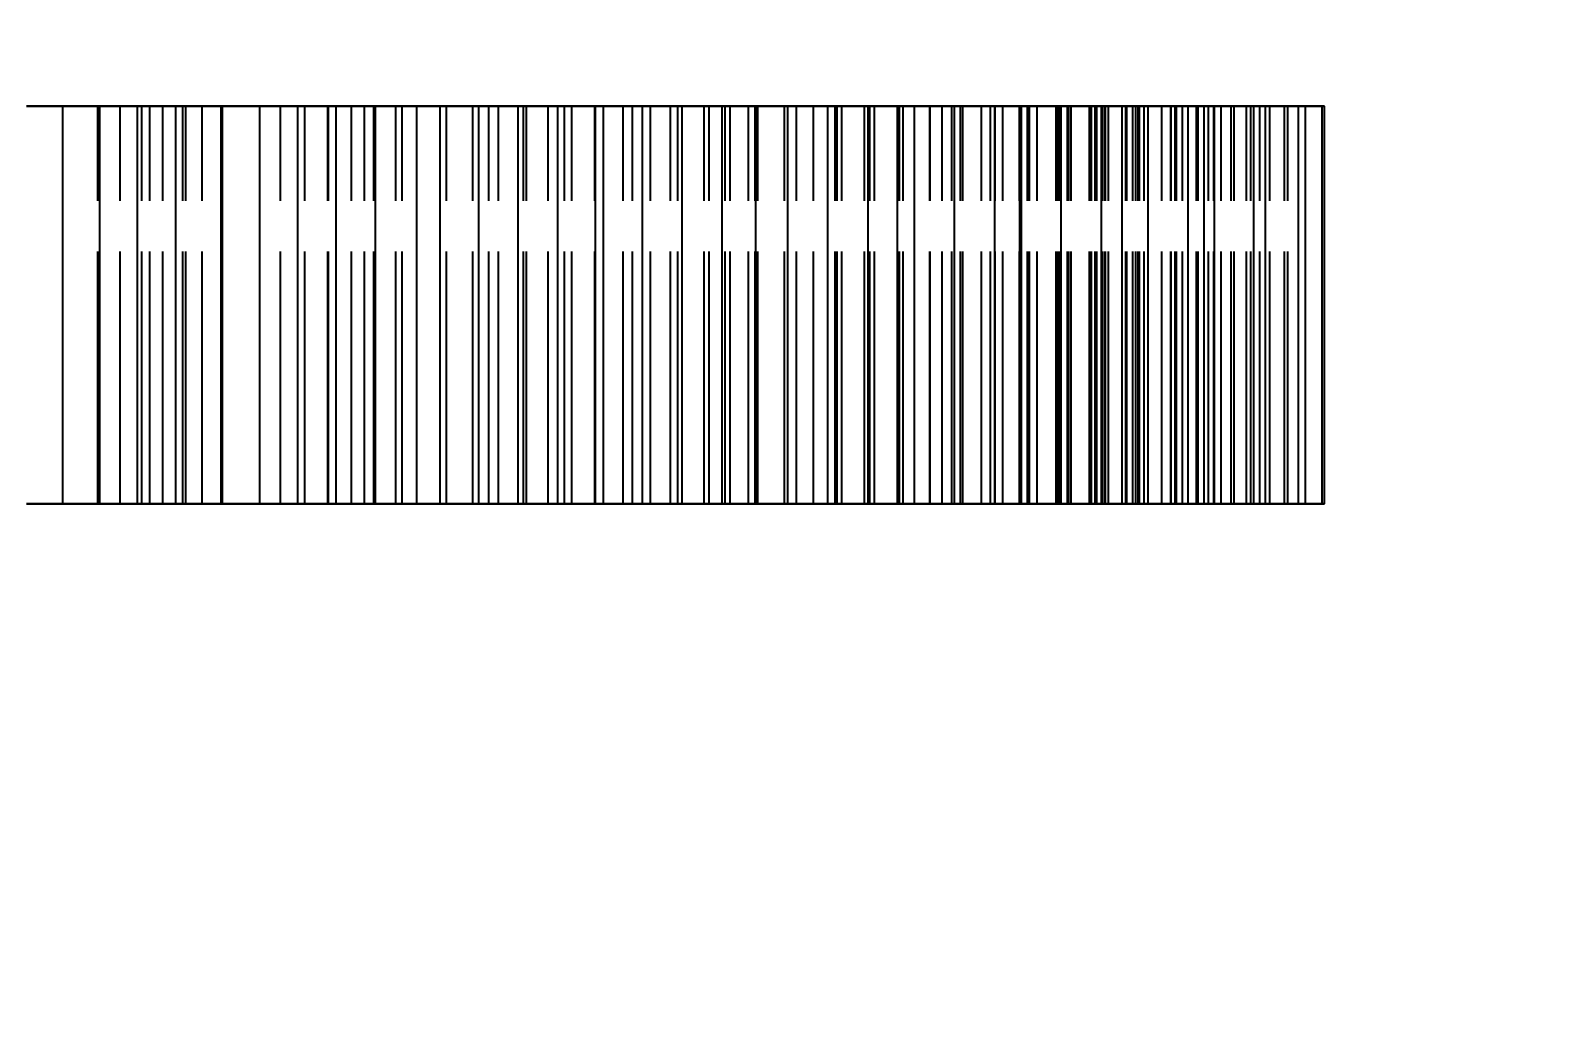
# Model space of a CAD drawing. Header units: millimetres. Extents: x -9 to 221, y -53 to 198.
# Drawn here: x 157.46 to 165.05, y -30.74 to -25.83 of the extents above; entities that cross this region are included whole.
import ezdxf

# ---------------------------------------------------------------- set-up
doc = ezdxf.new("R2010")
doc.units = ezdxf.units.MM
doc.linetypes.add('DASHED', pattern=[1.524, 1.27, -0.254])
for name, color, linetype in [('DIMS', 3, 'CONTINUOUS'), ('HIDDEN', 8, 'DASHED'), ('VISIBLE', 7, 'CONTINUOUS')]:
    doc.layers.add(name, color=color, linetype=linetype)
doc.styles.add('OpenSansCondensed-Light', font='OpenSansCondensed-Light.ttf')
doc.dimstyles.new('EZDXF', dxfattribs={"dimtxt": 0.25, "dimasz": 0.175, "dimexe": 0.375, "dimexo": 0.125, "dimgap": 0.1, "dimtad": 1, "dimlfac": 100, "dimzin": 12, "dimdsep": 46, "dimtxsty": 'OpenSansCondensed-Light', "dimblk": 'ARCHTICK', "dimcen": 2.5, "dimazin": 3, "dimtfac": 0.5, "dimtmove": 2, "dimatfit": 3})

# ---------------------------------------------------------------- blocks, each defined once
blk = doc.blocks.new('_ARCHTICK')
at = {"color": 0, "linetype": 'BYBLOCK', "const_width": 0.15}
blk.add_lwpolyline([(-0.5, -0.5), (0.5, 0.5)], dxfattribs=at)

msp = doc.modelspace()

# ---------------------------------------------------------------- linework, layer by layer
at = {"layer": 'HIDDEN'}
for points in [[(157.61938, -26.21), (157.43604, -26.21)], [(157.80606, -26.21), (157.61938, -26.21)], [(157.61938, -28.21), (157.61938, -26.21)], [(157.90873, -26.21), (157.79645, -26.21)], [(157.79645, -26.21), (158.05661, -26.21)], [(158.05661, -26.21), (157.79645, -26.21)], [(157.79645, -26.21), (157.90873, -26.21)], [(157.79645, -28.21), (157.79645, -26.21)], [(157.79645, -28.21), (157.79645, -26.21)], [(157.99588, -26.21), (157.80606, -26.21)], [(157.80606, -28.21), (157.80606, -26.21)], [(158.01714, -26.21), (157.90873, -26.21)], [(157.90873, -26.21), (158.01714, -26.21)], [(157.90873, -28.21), (157.90873, -26.21)], [(157.90873, -28.21), (157.90873, -26.21)], [(158.1887, -26.21), (157.99588, -26.21)], [(157.99588, -28.21), (157.99588, -26.21)], [(158.12188, -26.21), (158.01714, -26.21)], [(158.01714, -26.21), (158.12188, -26.21)], [(158.01714, -28.21), (158.01714, -26.21)], [(158.01714, -28.21), (158.01714, -26.21)], [(158.05661, -26.21), (158.23774, -26.21)], [(158.23774, -26.21), (158.05661, -26.21)], [(158.05661, -28.21), (158.05661, -26.21)], [(158.05661, -28.21), (158.05661, -26.21)], [(158.22314, -26.21), (158.12188, -26.21)], [(158.12188, -26.21), (158.22314, -26.21)], [(158.12188, -28.21), (158.12188, -26.21)], [(158.12188, -28.21), (158.12188, -26.21)], [(158.41562, -26.21), (158.1887, -26.21)], [(158.1887, -28.21), (158.1887, -26.21)], [(158.32102, -26.21), (158.22314, -26.21)], [(158.22314, -26.21), (158.32102, -26.21)], [(158.22314, -28.21), (158.22314, -26.21)], [(158.22314, -28.21), (158.22314, -26.21)], [(158.23774, -26.21), (158.41562, -26.21)], [(158.42243, -26.21), (158.23774, -26.21)], [(158.23774, -28.21), (158.23774, -26.21)], [(158.23774, -28.21), (158.23774, -26.21)], [(158.41562, -26.21), (158.32102, -26.21)], [(158.32102, -26.21), (158.41562, -26.21)], [(158.32102, -28.21), (158.32102, -26.21)], [(158.32102, -28.21), (158.32102, -26.21)], [(158.41562, -28.21), (158.41562, -26.21)], [(158.61039, -26.21), (158.42243, -26.21)], [(158.42243, -28.21), (158.42243, -26.21)], [(158.8014, -26.21), (158.61039, -26.21)], [(158.61039, -28.21), (158.61039, -26.21)], [(158.8372, -26.21), (158.71452, -26.21)], [(158.71452, -26.21), (158.95209, -26.21)], [(158.95209, -26.21), (158.71452, -26.21)], [(158.71452, -26.21), (158.8372, -26.21)], [(158.71452, -28.21), (158.71452, -26.21)], [(158.71452, -28.21), (158.71452, -26.21)], [(158.9953, -26.21), (158.8014, -26.21)], [(158.8014, -28.21), (158.8014, -26.21)], [(158.95632, -26.21), (158.8372, -26.21)], [(158.8372, -26.21), (158.95632, -26.21)], [(158.8372, -28.21), (158.8372, -26.21)], [(158.8372, -28.21), (158.8372, -26.21)], [(158.95209, -26.21), (159.13765, -26.21)], [(159.13765, -26.21), (158.95209, -26.21)], [(158.95209, -28.21), (158.95209, -26.21)], [(158.95209, -28.21), (158.95209, -26.21)], [(159.07207, -26.21), (158.95632, -26.21)], [(158.95632, -26.21), (159.07207, -26.21)], [(158.95632, -28.21), (158.95632, -26.21)], [(158.95632, -28.21), (158.95632, -26.21)], [(159.19192, -26.21), (158.9953, -26.21)], [(158.9953, -28.21), (158.9953, -26.21)], [(159.1846, -26.21), (159.07207, -26.21)], [(159.07207, -26.21), (159.1846, -26.21)], [(159.07207, -28.21), (159.07207, -26.21)], [(159.07207, -28.21), (159.07207, -26.21)], [(159.13765, -26.21), (159.32642, -26.21)], [(159.32642, -26.21), (159.13765, -26.21)], [(159.13765, -28.21), (159.13765, -26.21)], [(159.13765, -28.21), (159.13765, -26.21)], [(159.29402, -26.21), (159.1846, -26.21)], [(159.1846, -26.21), (159.29402, -26.21)], [(159.1846, -28.21), (159.1846, -26.21)], [(159.1846, -28.21), (159.1846, -26.21)], [(159.40041, -26.21), (159.19192, -26.21)], [(159.19192, -28.21), (159.19192, -26.21)], [(159.40041, -26.21), (159.29402, -26.21)], [(159.29402, -26.21), (159.40041, -26.21)], [(159.29402, -28.21), (159.29402, -26.21)], [(159.29402, -28.21), (159.29402, -26.21)], [(159.32642, -26.21), (159.40041, -26.21)], [(159.51816, -26.21), (159.32642, -26.21)], [(159.32642, -28.21), (159.32642, -26.21)], [(159.32642, -28.21), (159.32642, -26.21)], [(159.40041, -28.21), (159.40041, -26.21)], [(159.71267, -26.21), (159.51816, -26.21)], [(159.51816, -28.21), (159.51816, -26.21)], [(159.68143, -26.21), (159.5489, -26.21)], [(159.5489, -26.21), (159.76282, -26.21)], [(159.76282, -26.21), (159.5489, -26.21)], [(159.5489, -26.21), (159.68143, -26.21)], [(159.5489, -28.21), (159.5489, -26.21)], [(159.5489, -28.21), (159.5489, -26.21)], [(159.81072, -26.21), (159.68143, -26.21)], [(159.68143, -26.21), (159.81072, -26.21)], [(159.68143, -28.21), (159.68143, -26.21)], [(159.68143, -28.21), (159.68143, -26.21)], [(159.90976, -26.21), (159.71267, -26.21)], [(159.71267, -28.21), (159.71267, -26.21)], [(159.76282, -26.21), (159.95197, -26.21)], [(159.95197, -26.21), (159.76282, -26.21)], [(159.76282, -28.21), (159.76282, -26.21)], [(159.76282, -28.21), (159.76282, -26.21)], [(159.93696, -26.21), (159.81072, -26.21)], [(159.81072, -26.21), (159.93696, -26.21)], [(159.81072, -28.21), (159.81072, -26.21)], [(159.81072, -28.21), (159.81072, -26.21)], [(160.10931, -26.21), (159.90976, -26.21)], [(159.90976, -28.21), (159.90976, -26.21)], [(160.06027, -26.21), (159.93696, -26.21)], [(159.93696, -26.21), (160.06027, -26.21)], [(159.93696, -28.21), (159.93696, -26.21)], [(159.93696, -28.21), (159.93696, -26.21)], [(159.95197, -26.21), (160.14399, -26.21)], [(160.14399, -26.21), (159.95197, -26.21)], [(159.95197, -28.21), (159.95197, -26.21)], [(159.95197, -28.21), (159.95197, -26.21)], [(160.18074, -26.21), (160.06027, -26.21)], [(160.06027, -26.21), (160.18074, -26.21)], [(160.06027, -28.21), (160.06027, -26.21)], [(160.06027, -28.21), (160.06027, -26.21)], [(160.29843, -26.21), (160.10931, -26.21)], [(160.10931, -28.21), (160.10931, -26.21)], [(160.14399, -26.21), (160.29843, -26.21)], [(160.33866, -26.21), (160.14399, -26.21)], [(160.14399, -28.21), (160.14399, -26.21)], [(160.14399, -28.21), (160.14399, -26.21)], [(160.29843, -26.21), (160.18074, -26.21)], [(160.18074, -26.21), (160.29843, -26.21)], [(160.18074, -28.21), (160.18074, -26.21)], [(160.18074, -28.21), (160.18074, -26.21)], [(160.43764, -26.21), (160.29585, -26.21)], [(160.29585, -26.21), (160.48517, -26.21)], [(160.48517, -26.21), (160.29585, -26.21)], [(160.29585, -26.21), (160.43764, -26.21)], [(160.29585, -28.21), (160.29585, -26.21)], [(160.29585, -28.21), (160.29585, -26.21)], [(160.29843, -28.21), (160.29843, -26.21)], [(160.53578, -26.21), (160.33866, -26.21)], [(160.33866, -28.21), (160.33866, -26.21)], [(160.57654, -26.21), (160.43764, -26.21)], [(160.43764, -26.21), (160.57654, -26.21)], [(160.43764, -28.21), (160.43764, -26.21)], [(160.43764, -28.21), (160.43764, -26.21)], [(160.48517, -26.21), (160.67707, -26.21)], [(160.67707, -26.21), (160.48517, -26.21)], [(160.48517, -28.21), (160.48517, -26.21)], [(160.48517, -28.21), (160.48517, -26.21)], [(160.73519, -26.21), (160.53578, -26.21)], [(160.53578, -28.21), (160.53578, -26.21)], [(160.7127, -26.21), (160.57654, -26.21)], [(160.57654, -26.21), (160.7127, -26.21)], [(160.57654, -28.21), (160.57654, -26.21)], [(160.57654, -28.21), (160.57654, -26.21)], [(160.67707, -26.21), (160.87148, -26.21)], [(160.87148, -26.21), (160.67707, -26.21)], [(160.67707, -28.21), (160.67707, -26.21)], [(160.67707, -28.21), (160.67707, -26.21)], [(160.84624, -26.21), (160.7127, -26.21)], [(160.7127, -26.21), (160.84624, -26.21)], [(160.7127, -28.21), (160.7127, -26.21)], [(160.7127, -28.21), (160.7127, -26.21)], [(160.93678, -26.21), (160.73519, -26.21)], [(160.73519, -28.21), (160.73519, -26.21)], [(160.97721, -26.21), (160.84624, -26.21)], [(160.84624, -26.21), (160.97721, -26.21)], [(160.84624, -28.21), (160.84624, -26.21)], [(160.84624, -28.21), (160.84624, -26.21)], [(160.87148, -26.21), (161.0682, -26.21)], [(161.0682, -26.21), (160.87148, -26.21)], [(160.87148, -28.21), (160.87148, -26.21)], [(160.87148, -28.21), (160.87148, -26.21)], [(161.10569, -26.21), (160.93678, -26.21)], [(160.93678, -28.21), (160.93678, -26.21)], [(161.10246, -26.21), (160.95204, -26.21)], [(160.95204, -26.21), (161.11592, -26.21)], [(161.11592, -26.21), (160.95204, -26.21)], [(160.95204, -26.21), (161.10246, -26.21)], [(160.95204, -28.21), (160.95204, -26.21)], [(160.95204, -28.21), (160.95204, -26.21)], [(161.10569, -26.21), (160.97721, -26.21)], [(160.97721, -26.21), (161.10569, -26.21)], [(160.97721, -28.21), (160.97721, -26.21)], [(160.97721, -28.21), (160.97721, -26.21)], [(161.0682, -26.21), (161.10569, -26.21)], [(161.26706, -26.21), (161.0682, -26.21)], [(161.0682, -28.21), (161.0682, -26.21)], [(161.0682, -28.21), (161.0682, -26.21)], [(161.25034, -26.21), (161.10246, -26.21)], [(161.10246, -26.21), (161.25034, -26.21)], [(161.10246, -28.21), (161.10246, -26.21)], [(161.10246, -28.21), (161.10246, -26.21)], [(161.10569, -28.21), (161.10569, -26.21)], [(161.11592, -26.21), (161.30971, -26.21)], [(161.30971, -26.21), (161.11592, -26.21)], [(161.11592, -28.21), (161.11592, -26.21)], [(161.11592, -28.21), (161.11592, -26.21)], [(161.39582, -26.21), (161.25034, -26.21)], [(161.25034, -26.21), (161.39582, -26.21)], [(161.25034, -28.21), (161.25034, -26.21)], [(161.25034, -28.21), (161.25034, -26.21)], [(161.4679, -26.21), (161.26706, -26.21)], [(161.26706, -28.21), (161.26706, -26.21)], [(161.30971, -26.21), (161.50564, -26.21)], [(161.50564, -26.21), (161.30971, -26.21)], [(161.30971, -28.21), (161.30971, -26.21)], [(161.30971, -28.21), (161.30971, -26.21)], [(161.53898, -26.21), (161.39582, -26.21)], [(161.39582, -26.21), (161.53898, -26.21)], [(161.39582, -28.21), (161.39582, -26.21)], [(161.39582, -28.21), (161.39582, -26.21)], [(161.67063, -26.21), (161.4679, -26.21)], [(161.4679, -28.21), (161.4679, -26.21)], [(161.50564, -26.21), (161.70354, -26.21)], [(161.70354, -26.21), (161.50564, -26.21)], [(161.50564, -28.21), (161.50564, -26.21)], [(161.50564, -28.21), (161.50564, -26.21)], [(161.67292, -26.21), (161.51455, -26.21)], [(161.51455, -26.21), (161.65224, -26.21)], [(161.65224, -26.21), (161.51455, -26.21)], [(161.51455, -26.21), (161.67292, -26.21)], [(161.51455, -28.21), (161.51455, -26.21)], [(161.51455, -28.21), (161.51455, -26.21)], [(161.67989, -26.21), (161.53898, -26.21)], [(161.53898, -26.21), (161.67989, -26.21)], [(161.53898, -28.21), (161.53898, -26.21)], [(161.53898, -28.21), (161.53898, -26.21)], [(161.65224, -26.21), (161.84706, -26.21)], [(161.84706, -26.21), (161.65224, -26.21)], [(161.65224, -28.21), (161.65224, -26.21)], [(161.65224, -28.21), (161.65224, -26.21)], [(161.81857, -26.21), (161.67063, -26.21)], [(161.67063, -28.21), (161.67063, -26.21)], [(161.82913, -26.21), (161.67292, -26.21)], [(161.67292, -26.21), (161.82913, -26.21)], [(161.67292, -28.21), (161.67292, -26.21)], [(161.67292, -28.21), (161.67292, -26.21)], [(161.81857, -26.21), (161.67989, -26.21)], [(161.67989, -26.21), (161.81857, -26.21)], [(161.67989, -28.21), (161.67989, -26.21)], [(161.67989, -28.21), (161.67989, -26.21)], [(161.70354, -26.21), (161.81857, -26.21)], [(161.90324, -26.21), (161.70354, -26.21)], [(161.70354, -28.21), (161.70354, -26.21)], [(161.70354, -28.21), (161.70354, -26.21)], [(161.81857, -28.21), (161.81857, -26.21)], [(161.98327, -26.21), (161.82913, -26.21)], [(161.82913, -26.21), (161.98327, -26.21)], [(161.82913, -28.21), (161.82913, -26.21)], [(161.82913, -28.21), (161.82913, -26.21)], [(161.84706, -26.21), (162.04364, -26.21)], [(162.04364, -26.21), (161.84706, -26.21)], [(161.84706, -28.21), (161.84706, -26.21)], [(161.84706, -28.21), (161.84706, -26.21)], [(162.10462, -26.21), (161.90324, -26.21)], [(161.90324, -28.21), (161.90324, -26.21)], [(162.14647, -26.21), (161.98085, -26.21)], [(161.98085, -26.21), (162.09175, -26.21)], [(162.09175, -26.21), (161.98085, -26.21)], [(161.98085, -26.21), (162.14647, -26.21)], [(161.98085, -28.21), (161.98085, -26.21)], [(161.98085, -28.21), (161.98085, -26.21)], [(162.13542, -26.21), (161.98327, -26.21)], [(161.98327, -26.21), (162.13542, -26.21)], [(161.98327, -28.21), (161.98327, -26.21)], [(161.98327, -28.21), (161.98327, -26.21)], [(162.04364, -26.21), (162.24183, -26.21)], [(162.24183, -26.21), (162.04364, -26.21)], [(162.04364, -28.21), (162.04364, -26.21)], [(162.04364, -28.21), (162.04364, -26.21)], [(162.09175, -26.21), (162.28672, -26.21)], [(162.28672, -26.21), (162.09175, -26.21)], [(162.09175, -28.21), (162.09175, -26.21)], [(162.09175, -28.21), (162.09175, -26.21)], [(162.30757, -26.21), (162.10462, -26.21)], [(162.10462, -28.21), (162.10462, -26.21)], [(162.28562, -26.21), (162.13542, -26.21)], [(162.13542, -26.21), (162.28562, -26.21)], [(162.13542, -28.21), (162.13542, -26.21)], [(162.13542, -28.21), (162.13542, -26.21)], [(162.3103, -26.21), (162.14647, -26.21)], [(162.14647, -26.21), (162.3103, -26.21)], [(162.14647, -28.21), (162.14647, -26.21)], [(162.14647, -28.21), (162.14647, -26.21)], [(162.24183, -26.21), (162.43389, -26.21)], [(162.44149, -26.21), (162.24183, -26.21)], [(162.24183, -28.21), (162.24183, -26.21)], [(162.24183, -28.21), (162.24183, -26.21)], [(162.43389, -26.21), (162.28562, -26.21)], [(162.28562, -26.21), (162.43389, -26.21)], [(162.28562, -28.21), (162.28562, -26.21)], [(162.28562, -28.21), (162.28562, -26.21)], [(162.28672, -26.21), (162.48308, -26.21)], [(162.48308, -26.21), (162.28672, -26.21)], [(162.28672, -28.21), (162.28672, -26.21)], [(162.28672, -28.21), (162.28672, -26.21)], [(162.43389, -26.21), (162.30757, -26.21)], [(162.30757, -28.21), (162.30757, -26.21)], [(162.47243, -26.21), (162.3103, -26.21)], [(162.3103, -26.21), (162.47243, -26.21)], [(162.3103, -28.21), (162.3103, -26.21)], [(162.3103, -28.21), (162.3103, -26.21)], [(162.521, -26.21), (162.34887, -26.21)], [(162.34887, -26.21), (162.43249, -26.21)], [(162.43249, -26.21), (162.34887, -26.21)], [(162.34887, -26.21), (162.521, -26.21)], [(162.34887, -28.21), (162.34887, -26.21)], [(162.34887, -28.21), (162.34887, -26.21)], [(162.43249, -26.21), (162.62674, -26.21)], [(162.62674, -26.21), (162.43249, -26.21)], [(162.43249, -28.21), (162.43249, -26.21)], [(162.43249, -28.21), (162.43249, -26.21)], [(162.43389, -28.21), (162.43389, -26.21)], [(162.64251, -26.21), (162.44149, -26.21)], [(162.44149, -28.21), (162.44149, -26.21)], [(162.63289, -26.21), (162.47243, -26.21)], [(162.47243, -26.21), (162.63289, -26.21)], [(162.47243, -28.21), (162.47243, -26.21)], [(162.47243, -28.21), (162.47243, -26.21)], [(162.48308, -26.21), (162.68067, -26.21)], [(162.68067, -26.21), (162.48308, -26.21)], [(162.48308, -28.21), (162.48308, -26.21)], [(162.48308, -28.21), (162.48308, -26.21)], [(162.69173, -26.21), (162.521, -26.21)], [(162.521, -26.21), (162.69173, -26.21)], [(162.521, -28.21), (162.521, -26.21)], [(162.521, -28.21), (162.521, -26.21)], [(162.79483, -26.21), (162.61697, -26.21)], [(162.61697, -26.21), (162.67292, -26.21)], [(162.67292, -26.21), (162.61697, -26.21)], [(162.61697, -26.21), (162.79483, -26.21)], [(162.61697, -28.21), (162.61697, -26.21)], [(162.61697, -28.21), (162.61697, -26.21)], [(162.62674, -26.21), (162.82199, -26.21)], [(162.82199, -26.21), (162.62674, -26.21)], [(162.62674, -28.21), (162.62674, -26.21)], [(162.62674, -28.21), (162.62674, -26.21)], [(162.79171, -26.21), (162.63289, -26.21)], [(162.63289, -26.21), (162.79171, -26.21)], [(162.63289, -28.21), (162.63289, -26.21)], [(162.63289, -28.21), (162.63289, -26.21)], [(162.84478, -26.21), (162.64251, -26.21)], [(162.64251, -28.21), (162.64251, -26.21)], [(162.67292, -26.21), (162.86559, -26.21)], [(162.86559, -26.21), (162.67292, -26.21)], [(162.67292, -28.21), (162.67292, -26.21)], [(162.67292, -28.21), (162.67292, -26.21)], [(162.68067, -26.21), (162.8794, -26.21)], [(162.8794, -26.21), (162.68067, -26.21)], [(162.68067, -28.21), (162.68067, -26.21)], [(162.68067, -28.21), (162.68067, -26.21)], [(162.8611, -26.21), (162.69173, -26.21)], [(162.69173, -26.21), (162.8611, -26.21)], [(162.69173, -28.21), (162.69173, -26.21)], [(162.69173, -28.21), (162.69173, -26.21)], [(162.96675, -26.21), (162.78394, -26.21)], [(162.78394, -26.21), (162.81198, -26.21)], [(162.81198, -26.21), (162.78394, -26.21)], [(162.78394, -26.21), (162.96675, -26.21)], [(162.78394, -28.21), (162.78394, -26.21)], [(162.78394, -28.21), (162.78394, -26.21)], [(162.94891, -26.21), (162.79171, -26.21)], [(162.79171, -26.21), (162.94891, -26.21)], [(162.79171, -28.21), (162.79171, -26.21)], [(162.79171, -28.21), (162.79171, -26.21)], [(162.97169, -26.21), (162.79483, -26.21)], [(162.79483, -26.21), (162.97169, -26.21)], [(162.79483, -28.21), (162.79483, -26.21)], [(162.79483, -28.21), (162.79483, -26.21)], [(162.81198, -26.21), (163.0022, -26.21)], [(163.0022, -26.21), (162.81198, -26.21)], [(162.81198, -28.21), (162.81198, -26.21)], [(162.81198, -28.21), (162.81198, -26.21)], [(162.82199, -26.21), (163.01811, -26.21)], [(163.01811, -26.21), (162.82199, -26.21)], [(162.82199, -28.21), (162.82199, -26.21)], [(162.82199, -28.21), (162.82199, -26.21)], [(162.94891, -26.21), (162.84478, -26.21)], [(162.84478, -28.21), (162.84478, -26.21)], [(163.03597, -26.21), (162.84904, -26.21)], [(162.84904, -26.21), (163.03597, -26.21)], [(162.84904, -28.21), (162.84904, -26.21)], [(162.84904, -28.21), (162.84904, -26.21)], [(163.02915, -26.21), (162.8611, -26.21)], [(162.8611, -26.21), (163.02915, -26.21)], [(162.8611, -28.21), (162.8611, -26.21)], [(162.8611, -28.21), (162.8611, -26.21)], [(162.86559, -26.21), (163.05885, -26.21)], [(163.05885, -26.21), (162.86559, -26.21)], [(162.86559, -28.21), (162.86559, -26.21)], [(162.86559, -28.21), (162.86559, -26.21)], [(162.8794, -26.21), (162.94891, -26.21)], [(163.07915, -26.21), (162.8794, -26.21)], [(162.8794, -28.21), (162.8794, -26.21)], [(162.8794, -28.21), (162.8794, -26.21)], [(162.94891, -28.21), (162.94891, -26.21)], [(163.14895, -26.21), (162.96675, -26.21)], [(162.96675, -26.21), (163.14895, -26.21)], [(162.96675, -28.21), (162.96675, -26.21)], [(162.96675, -28.21), (162.96675, -26.21)], [(163.14756, -26.21), (162.97169, -26.21)], [(162.97169, -26.21), (163.14756, -26.21)], [(162.97169, -28.21), (162.97169, -26.21)], [(162.97169, -28.21), (162.97169, -26.21)], [(163.0022, -26.21), (163.19263, -26.21)], [(163.19263, -26.21), (163.0022, -26.21)], [(163.0022, -28.21), (163.0022, -26.21)], [(163.0022, -28.21), (163.0022, -26.21)], [(163.01811, -26.21), (163.21501, -26.21)], [(163.21501, -26.21), (163.01811, -26.21)], [(163.01811, -28.21), (163.01811, -26.21)], [(163.01811, -28.21), (163.01811, -26.21)], [(163.19589, -26.21), (163.02915, -26.21)], [(163.02915, -26.21), (163.19589, -26.21)], [(163.02915, -28.21), (163.02915, -26.21)], [(163.02915, -28.21), (163.02915, -26.21)], [(163.2227, -26.21), (163.03597, -26.21)], [(163.03597, -26.21), (163.2227, -26.21)], [(163.03597, -28.21), (163.03597, -26.21)], [(163.03597, -28.21), (163.03597, -26.21)], [(163.05885, -26.21), (163.25262, -26.21)], [(163.25262, -26.21), (163.05885, -26.21)], [(163.05885, -28.21), (163.05885, -26.21)], [(163.05885, -28.21), (163.05885, -26.21)], [(163.27984, -26.21), (163.07915, -26.21)], [(163.07915, -28.21), (163.07915, -26.21)], [(163.32246, -26.21), (163.14756, -26.21)], [(163.14756, -26.21), (163.32246, -26.21)], [(163.14756, -28.21), (163.14756, -26.21)], [(163.14756, -28.21), (163.14756, -26.21)], [(163.33053, -26.21), (163.14895, -26.21)], [(163.14895, -26.21), (163.33053, -26.21)], [(163.14895, -28.21), (163.14895, -26.21)], [(163.14895, -28.21), (163.14895, -26.21)], [(163.19263, -26.21), (163.38318, -26.21)], [(163.38318, -26.21), (163.19263, -26.21)], [(163.19263, -28.21), (163.19263, -26.21)], [(163.19263, -28.21), (163.19263, -26.21)], [(163.36132, -26.21), (163.19589, -26.21)], [(163.19589, -26.21), (163.36132, -26.21)], [(163.19589, -28.21), (163.19589, -26.21)], [(163.19589, -28.21), (163.19589, -26.21)], [(163.21501, -26.21), (163.36132, -26.21)], [(163.4126, -26.21), (163.21501, -26.21)], [(163.21501, -28.21), (163.21501, -26.21)], [(163.21501, -28.21), (163.21501, -26.21)], [(163.40919, -26.21), (163.2227, -26.21)], [(163.2227, -26.21), (163.40919, -26.21)], [(163.2227, -28.21), (163.2227, -26.21)], [(163.2227, -28.21), (163.2227, -26.21)], [(163.25262, -26.21), (163.44682, -26.21)], [(163.44682, -26.21), (163.25262, -26.21)], [(163.25262, -28.21), (163.25262, -26.21)], [(163.25262, -28.21), (163.25262, -26.21)], [(163.36132, -26.21), (163.27984, -26.21)], [(163.27984, -28.21), (163.27984, -26.21)], [(163.49637, -26.21), (163.32246, -26.21)], [(163.32246, -26.21), (163.49637, -26.21)], [(163.32246, -28.21), (163.32246, -26.21)], [(163.32246, -28.21), (163.32246, -26.21)], [(163.51149, -26.21), (163.33053, -26.21)], [(163.33053, -26.21), (163.51149, -26.21)], [(163.33053, -28.21), (163.33053, -26.21)], [(163.33053, -28.21), (163.33053, -26.21)], [(163.36132, -28.21), (163.36132, -26.21)], [(163.38318, -26.21), (163.57381, -26.21)], [(163.57381, -26.21), (163.38318, -26.21)], [(163.38318, -28.21), (163.38318, -26.21)], [(163.38318, -28.21), (163.38318, -26.21)], [(163.59539, -26.21), (163.40919, -26.21)], [(163.40919, -26.21), (163.59539, -26.21)], [(163.40919, -28.21), (163.40919, -26.21)], [(163.40919, -28.21), (163.40919, -26.21)], [(163.61082, -26.21), (163.4126, -26.21)], [(163.4126, -28.21), (163.4126, -26.21)], [(163.44682, -26.21), (163.64138, -26.21)], [(163.64138, -26.21), (163.44682, -26.21)], [(163.44682, -28.21), (163.44682, -26.21)], [(163.44682, -28.21), (163.44682, -26.21)], [(163.66928, -26.21), (163.49637, -26.21)], [(163.49637, -26.21), (163.66928, -26.21)], [(163.49637, -28.21), (163.49637, -26.21)], [(163.49637, -28.21), (163.49637, -26.21)], [(163.69179, -26.21), (163.51149, -26.21)], [(163.51149, -26.21), (163.69179, -26.21)], [(163.51149, -28.21), (163.51149, -26.21)], [(163.51149, -28.21), (163.51149, -26.21)], [(163.57381, -26.21), (163.76446, -26.21)], [(163.76446, -26.21), (163.57381, -26.21)], [(163.57381, -28.21), (163.57381, -26.21)], [(163.57381, -28.21), (163.57381, -26.21)], [(163.78129, -26.21), (163.59539, -26.21)], [(163.59539, -26.21), (163.78129, -26.21)], [(163.59539, -28.21), (163.59539, -26.21)], [(163.59539, -28.21), (163.59539, -26.21)], [(163.66928, -26.21), (163.61082, -26.21)], [(163.61082, -28.21), (163.61082, -26.21)], [(163.64138, -26.21), (163.66928, -26.21)], [(163.83624, -26.21), (163.64138, -26.21)], [(163.64138, -28.21), (163.64138, -26.21)], [(163.64138, -28.21), (163.64138, -26.21)], [(163.66928, -28.21), (163.66928, -26.21)], [(163.87142, -26.21), (163.69179, -26.21)], [(163.69179, -26.21), (163.87142, -26.21)], [(163.69179, -28.21), (163.69179, -26.21)], [(163.69179, -28.21), (163.69179, -26.21)], [(163.76446, -26.21), (163.87142, -26.21)], [(163.95508, -26.21), (163.76446, -26.21)], [(163.76446, -28.21), (163.76446, -26.21)], [(163.76446, -28.21), (163.76446, -26.21)], [(163.96683, -26.21), (163.78129, -26.21)], [(163.78129, -26.21), (163.96683, -26.21)], [(163.78129, -28.21), (163.78129, -26.21)], [(163.78129, -28.21), (163.78129, -26.21)], [(163.87142, -26.21), (163.83624, -26.21)], [(163.83624, -28.21), (163.83624, -26.21)], [(163.87142, -28.21), (163.87142, -26.21)], [(163.96683, -26.21), (163.95508, -26.21)], [(163.95508, -28.21), (163.95508, -26.21)], [(163.96683, -28.21), (163.96683, -26.21)], [(157.61938, -28.21), (157.43604, -28.21)], [(157.80606, -28.21), (157.61938, -28.21)], [(157.90873, -28.21), (157.79645, -28.21)], [(157.79645, -28.21), (158.05661, -28.21)], [(158.05661, -28.21), (157.79645, -28.21)], [(157.79645, -28.21), (157.90873, -28.21)], [(157.99588, -28.21), (157.80606, -28.21)], [(158.01714, -28.21), (157.90873, -28.21)], [(157.90873, -28.21), (158.01714, -28.21)], [(158.1887, -28.21), (157.99588, -28.21)], [(158.12188, -28.21), (158.01714, -28.21)], [(158.01714, -28.21), (158.12188, -28.21)], [(158.05661, -28.21), (158.23774, -28.21)], [(158.23774, -28.21), (158.05661, -28.21)], [(158.22314, -28.21), (158.12188, -28.21)], [(158.12188, -28.21), (158.22314, -28.21)], [(158.41562, -28.21), (158.1887, -28.21)], [(158.32102, -28.21), (158.22314, -28.21)], [(158.22314, -28.21), (158.32102, -28.21)], [(158.23774, -28.21), (158.41562, -28.21)], [(158.42243, -28.21), (158.23774, -28.21)], [(158.41562, -28.21), (158.32102, -28.21)], [(158.32102, -28.21), (158.41562, -28.21)], [(158.61039, -28.21), (158.42243, -28.21)], [(158.8014, -28.21), (158.61039, -28.21)], [(158.8372, -28.21), (158.71452, -28.21)], [(158.71452, -28.21), (158.95209, -28.21)], [(158.95209, -28.21), (158.71452, -28.21)], [(158.71452, -28.21), (158.8372, -28.21)], [(158.9953, -28.21), (158.8014, -28.21)], [(158.95632, -28.21), (158.8372, -28.21)], [(158.8372, -28.21), (158.95632, -28.21)], [(158.95209, -28.21), (159.13765, -28.21)], [(159.13765, -28.21), (158.95209, -28.21)], [(159.07207, -28.21), (158.95632, -28.21)], [(158.95632, -28.21), (159.07207, -28.21)], [(159.19192, -28.21), (158.9953, -28.21)], [(159.1846, -28.21), (159.07207, -28.21)], [(159.07207, -28.21), (159.1846, -28.21)], [(159.13765, -28.21), (159.32642, -28.21)], [(159.32642, -28.21), (159.13765, -28.21)], [(159.29402, -28.21), (159.1846, -28.21)], [(159.1846, -28.21), (159.29402, -28.21)], [(159.40041, -28.21), (159.19192, -28.21)], [(159.40041, -28.21), (159.29402, -28.21)], [(159.29402, -28.21), (159.40041, -28.21)], [(159.32642, -28.21), (159.40041, -28.21)], [(159.51816, -28.21), (159.32642, -28.21)], [(159.71267, -28.21), (159.51816, -28.21)], [(159.68143, -28.21), (159.5489, -28.21)], [(159.5489, -28.21), (159.76282, -28.21)], [(159.76282, -28.21), (159.5489, -28.21)], [(159.5489, -28.21), (159.68143, -28.21)], [(159.81072, -28.21), (159.68143, -28.21)], [(159.68143, -28.21), (159.81072, -28.21)], [(159.90976, -28.21), (159.71267, -28.21)], [(159.76282, -28.21), (159.95197, -28.21)], [(159.95197, -28.21), (159.76282, -28.21)], [(159.93696, -28.21), (159.81072, -28.21)], [(159.81072, -28.21), (159.93696, -28.21)], [(160.10931, -28.21), (159.90976, -28.21)], [(160.06027, -28.21), (159.93696, -28.21)], [(159.93696, -28.21), (160.06027, -28.21)], [(159.95197, -28.21), (160.14399, -28.21)], [(160.14399, -28.21), (159.95197, -28.21)], [(160.18074, -28.21), (160.06027, -28.21)], [(160.06027, -28.21), (160.18074, -28.21)], [(160.29843, -28.21), (160.10931, -28.21)], [(160.14399, -28.21), (160.29843, -28.21)], [(160.33866, -28.21), (160.14399, -28.21)], [(160.29843, -28.21), (160.18074, -28.21)], [(160.18074, -28.21), (160.29843, -28.21)], [(160.43764, -28.21), (160.29585, -28.21)], [(160.29585, -28.21), (160.48517, -28.21)], [(160.48517, -28.21), (160.29585, -28.21)], [(160.29585, -28.21), (160.43764, -28.21)], [(160.53578, -28.21), (160.33866, -28.21)], [(160.57654, -28.21), (160.43764, -28.21)], [(160.43764, -28.21), (160.57654, -28.21)], [(160.48517, -28.21), (160.67707, -28.21)], [(160.67707, -28.21), (160.48517, -28.21)], [(160.73519, -28.21), (160.53578, -28.21)], [(160.7127, -28.21), (160.57654, -28.21)], [(160.57654, -28.21), (160.7127, -28.21)], [(160.67707, -28.21), (160.87148, -28.21)], [(160.87148, -28.21), (160.67707, -28.21)], [(160.84624, -28.21), (160.7127, -28.21)], [(160.7127, -28.21), (160.84624, -28.21)], [(160.93678, -28.21), (160.73519, -28.21)], [(160.97721, -28.21), (160.84624, -28.21)], [(160.84624, -28.21), (160.97721, -28.21)], [(160.87148, -28.21), (161.0682, -28.21)], [(161.0682, -28.21), (160.87148, -28.21)], [(161.10569, -28.21), (160.93678, -28.21)], [(161.10246, -28.21), (160.95204, -28.21)], [(160.95204, -28.21), (161.11592, -28.21)], [(161.11592, -28.21), (160.95204, -28.21)], [(160.95204, -28.21), (161.10246, -28.21)], [(161.10569, -28.21), (160.97721, -28.21)], [(160.97721, -28.21), (161.10569, -28.21)], [(161.0682, -28.21), (161.10569, -28.21)], [(161.26706, -28.21), (161.0682, -28.21)], [(161.25034, -28.21), (161.10246, -28.21)], [(161.10246, -28.21), (161.25034, -28.21)], [(161.11592, -28.21), (161.30971, -28.21)], [(161.30971, -28.21), (161.11592, -28.21)], [(161.39582, -28.21), (161.25034, -28.21)], [(161.25034, -28.21), (161.39582, -28.21)], [(161.4679, -28.21), (161.26706, -28.21)], [(161.30971, -28.21), (161.50564, -28.21)], [(161.50564, -28.21), (161.30971, -28.21)], [(161.53898, -28.21), (161.39582, -28.21)], [(161.39582, -28.21), (161.53898, -28.21)], [(161.67063, -28.21), (161.4679, -28.21)], [(161.50564, -28.21), (161.70354, -28.21)], [(161.70354, -28.21), (161.50564, -28.21)], [(161.67292, -28.21), (161.51455, -28.21)], [(161.51455, -28.21), (161.65224, -28.21)], [(161.65224, -28.21), (161.51455, -28.21)], [(161.51455, -28.21), (161.67292, -28.21)], [(161.67989, -28.21), (161.53898, -28.21)], [(161.53898, -28.21), (161.67989, -28.21)], [(161.65224, -28.21), (161.84706, -28.21)], [(161.84706, -28.21), (161.65224, -28.21)], [(161.81857, -28.21), (161.67063, -28.21)], [(161.82913, -28.21), (161.67292, -28.21)], [(161.67292, -28.21), (161.82913, -28.21)], [(161.81857, -28.21), (161.67989, -28.21)], [(161.67989, -28.21), (161.81857, -28.21)], [(161.70354, -28.21), (161.81857, -28.21)], [(161.90324, -28.21), (161.70354, -28.21)], [(161.98327, -28.21), (161.82913, -28.21)], [(161.82913, -28.21), (161.98327, -28.21)], [(161.84706, -28.21), (162.04364, -28.21)], [(162.04364, -28.21), (161.84706, -28.21)], [(162.10462, -28.21), (161.90324, -28.21)], [(162.14647, -28.21), (161.98085, -28.21)], [(161.98085, -28.21), (162.09175, -28.21)], [(162.09175, -28.21), (161.98085, -28.21)], [(161.98085, -28.21), (162.14647, -28.21)], [(162.13542, -28.21), (161.98327, -28.21)], [(161.98327, -28.21), (162.13542, -28.21)], [(162.04364, -28.21), (162.24183, -28.21)], [(162.24183, -28.21), (162.04364, -28.21)], [(162.09175, -28.21), (162.28672, -28.21)], [(162.28672, -28.21), (162.09175, -28.21)], [(162.30757, -28.21), (162.10462, -28.21)], [(162.28562, -28.21), (162.13542, -28.21)], [(162.13542, -28.21), (162.28562, -28.21)], [(162.3103, -28.21), (162.14647, -28.21)], [(162.14647, -28.21), (162.3103, -28.21)], [(162.24183, -28.21), (162.43389, -28.21)], [(162.44149, -28.21), (162.24183, -28.21)], [(162.43389, -28.21), (162.28562, -28.21)], [(162.28562, -28.21), (162.43389, -28.21)], [(162.28672, -28.21), (162.48308, -28.21)], [(162.48308, -28.21), (162.28672, -28.21)], [(162.43389, -28.21), (162.30757, -28.21)], [(162.47243, -28.21), (162.3103, -28.21)], [(162.3103, -28.21), (162.47243, -28.21)], [(162.521, -28.21), (162.34887, -28.21)], [(162.34887, -28.21), (162.43249, -28.21)], [(162.43249, -28.21), (162.34887, -28.21)], [(162.34887, -28.21), (162.521, -28.21)], [(162.43249, -28.21), (162.62674, -28.21)], [(162.62674, -28.21), (162.43249, -28.21)], [(162.64251, -28.21), (162.44149, -28.21)], [(162.63289, -28.21), (162.47243, -28.21)], [(162.47243, -28.21), (162.63289, -28.21)], [(162.48308, -28.21), (162.68067, -28.21)], [(162.68067, -28.21), (162.48308, -28.21)], [(162.69173, -28.21), (162.521, -28.21)], [(162.521, -28.21), (162.69173, -28.21)], [(162.79483, -28.21), (162.61697, -28.21)], [(162.61697, -28.21), (162.67292, -28.21)], [(162.67292, -28.21), (162.61697, -28.21)], [(162.61697, -28.21), (162.79483, -28.21)], [(162.62674, -28.21), (162.82199, -28.21)], [(162.82199, -28.21), (162.62674, -28.21)], [(162.79171, -28.21), (162.63289, -28.21)], [(162.63289, -28.21), (162.79171, -28.21)], [(162.84478, -28.21), (162.64251, -28.21)], [(162.67292, -28.21), (162.86559, -28.21)], [(162.86559, -28.21), (162.67292, -28.21)], [(162.68067, -28.21), (162.8794, -28.21)], [(162.8794, -28.21), (162.68067, -28.21)], [(162.8611, -28.21), (162.69173, -28.21)], [(162.69173, -28.21), (162.8611, -28.21)], [(162.96675, -28.21), (162.78394, -28.21)], [(162.78394, -28.21), (162.81198, -28.21)], [(162.81198, -28.21), (162.78394, -28.21)], [(162.78394, -28.21), (162.96675, -28.21)], [(162.94891, -28.21), (162.79171, -28.21)], [(162.79171, -28.21), (162.94891, -28.21)], [(162.97169, -28.21), (162.79483, -28.21)], [(162.79483, -28.21), (162.97169, -28.21)], [(162.81198, -28.21), (163.0022, -28.21)], [(163.0022, -28.21), (162.81198, -28.21)], [(162.82199, -28.21), (163.01811, -28.21)], [(163.01811, -28.21), (162.82199, -28.21)], [(162.94891, -28.21), (162.84478, -28.21)], [(163.03597, -28.21), (162.84904, -28.21)], [(162.84904, -28.21), (163.03597, -28.21)], [(163.02915, -28.21), (162.8611, -28.21)], [(162.8611, -28.21), (163.02915, -28.21)], [(162.86559, -28.21), (163.05885, -28.21)], [(163.05885, -28.21), (162.86559, -28.21)], [(162.8794, -28.21), (162.94891, -28.21)], [(163.07915, -28.21), (162.8794, -28.21)], [(163.14895, -28.21), (162.96675, -28.21)], [(162.96675, -28.21), (163.14895, -28.21)], [(163.14756, -28.21), (162.97169, -28.21)], [(162.97169, -28.21), (163.14756, -28.21)], [(163.0022, -28.21), (163.19263, -28.21)], [(163.19263, -28.21), (163.0022, -28.21)], [(163.01811, -28.21), (163.21501, -28.21)], [(163.21501, -28.21), (163.01811, -28.21)], [(163.19589, -28.21), (163.02915, -28.21)], [(163.02915, -28.21), (163.19589, -28.21)], [(163.2227, -28.21), (163.03597, -28.21)], [(163.03597, -28.21), (163.2227, -28.21)], [(163.05885, -28.21), (163.25262, -28.21)], [(163.25262, -28.21), (163.05885, -28.21)], [(163.27984, -28.21), (163.07915, -28.21)], [(163.32246, -28.21), (163.14756, -28.21)], [(163.14756, -28.21), (163.32246, -28.21)], [(163.33053, -28.21), (163.14895, -28.21)], [(163.14895, -28.21), (163.33053, -28.21)], [(163.19263, -28.21), (163.38318, -28.21)], [(163.38318, -28.21), (163.19263, -28.21)], [(163.36132, -28.21), (163.19589, -28.21)], [(163.19589, -28.21), (163.36132, -28.21)], [(163.21501, -28.21), (163.36132, -28.21)], [(163.4126, -28.21), (163.21501, -28.21)], [(163.40919, -28.21), (163.2227, -28.21)], [(163.2227, -28.21), (163.40919, -28.21)], [(163.25262, -28.21), (163.44682, -28.21)], [(163.44682, -28.21), (163.25262, -28.21)], [(163.36132, -28.21), (163.27984, -28.21)], [(163.49637, -28.21), (163.32246, -28.21)], [(163.32246, -28.21), (163.49637, -28.21)], [(163.51149, -28.21), (163.33053, -28.21)], [(163.33053, -28.21), (163.51149, -28.21)], [(163.38318, -28.21), (163.57381, -28.21)], [(163.57381, -28.21), (163.38318, -28.21)], [(163.59539, -28.21), (163.40919, -28.21)], [(163.40919, -28.21), (163.59539, -28.21)], [(163.61082, -28.21), (163.4126, -28.21)], [(163.44682, -28.21), (163.64138, -28.21)], [(163.64138, -28.21), (163.44682, -28.21)], [(163.66928, -28.21), (163.49637, -28.21)], [(163.49637, -28.21), (163.66928, -28.21)], [(163.69179, -28.21), (163.51149, -28.21)], [(163.51149, -28.21), (163.69179, -28.21)], [(163.57381, -28.21), (163.76446, -28.21)], [(163.76446, -28.21), (163.57381, -28.21)], [(163.78129, -28.21), (163.59539, -28.21)], [(163.59539, -28.21), (163.78129, -28.21)], [(163.66928, -28.21), (163.61082, -28.21)], [(163.64138, -28.21), (163.66928, -28.21)], [(163.83624, -28.21), (163.64138, -28.21)], [(163.87142, -28.21), (163.69179, -28.21)], [(163.69179, -28.21), (163.87142, -28.21)], [(163.76446, -28.21), (163.87142, -28.21)], [(163.95508, -28.21), (163.76446, -28.21)], [(163.96683, -28.21), (163.78129, -28.21)], [(163.78129, -28.21), (163.96683, -28.21)], [(163.87142, -28.21), (163.83624, -28.21)], [(163.96683, -28.21), (163.95508, -28.21)]]:
    msp.add_lwpolyline(points, dxfattribs=at)
at = {"layer": 'VISIBLE'}
for points in [[(157.43604, -26.21), (157.61938, -26.21)], [(157.61938, -26.21), (157.80606, -26.21)], [(157.61938, -28.21), (157.61938, -26.21)], [(157.80606, -26.21), (157.99588, -26.21)], [(157.80606, -28.21), (157.80606, -26.21)], [(157.99588, -26.21), (158.1887, -26.21)], [(157.99588, -28.21), (157.99588, -26.21)], [(158.1887, -26.21), (158.41562, -26.21)], [(158.1887, -28.21), (158.1887, -26.21)], [(158.41562, -26.21), (158.42243, -26.21)], [(158.41562, -28.21), (158.41562, -26.21)], [(158.42243, -26.21), (158.61039, -26.21)], [(158.42243, -28.21), (158.42243, -26.21)], [(158.61039, -26.21), (158.8014, -26.21)], [(158.61039, -28.21), (158.61039, -26.21)], [(158.8014, -26.21), (158.9953, -26.21)], [(158.8014, -28.21), (158.8014, -26.21)], [(158.9953, -26.21), (159.19192, -26.21)], [(158.9953, -28.21), (158.9953, -26.21)], [(159.19192, -26.21), (159.40041, -26.21)], [(159.19192, -28.21), (159.19192, -26.21)], [(159.40041, -26.21), (159.51816, -26.21)], [(159.40041, -28.21), (159.40041, -26.21)], [(159.51816, -26.21), (159.71267, -26.21)], [(159.51816, -28.21), (159.51816, -26.21)], [(159.71267, -26.21), (159.90976, -26.21)], [(159.71267, -28.21), (159.71267, -26.21)], [(159.90976, -26.21), (160.10931, -26.21)], [(159.90976, -28.21), (159.90976, -26.21)], [(160.10931, -26.21), (160.29843, -26.21)], [(160.10931, -28.21), (160.10931, -26.21)], [(160.29843, -26.21), (160.33866, -26.21)], [(160.29843, -28.21), (160.29843, -26.21)], [(160.33866, -26.21), (160.53578, -26.21)], [(160.33866, -28.21), (160.33866, -26.21)], [(160.53578, -26.21), (160.73519, -26.21)], [(160.53578, -28.21), (160.53578, -26.21)], [(160.73519, -26.21), (160.93678, -26.21)], [(160.73519, -28.21), (160.73519, -26.21)], [(160.93678, -26.21), (161.10569, -26.21)], [(160.93678, -28.21), (160.93678, -26.21)], [(161.10569, -26.21), (161.26706, -26.21)], [(161.10569, -28.21), (161.10569, -26.21)], [(161.26706, -26.21), (161.4679, -26.21)], [(161.26706, -28.21), (161.26706, -26.21)], [(161.4679, -26.21), (161.67063, -26.21)], [(161.4679, -28.21), (161.4679, -26.21)], [(161.67063, -26.21), (161.81857, -26.21)], [(161.67063, -28.21), (161.67063, -26.21)], [(161.81857, -26.21), (161.90324, -26.21)], [(161.81857, -28.21), (161.81857, -26.21)], [(161.90324, -26.21), (162.10462, -26.21)], [(161.90324, -28.21), (161.90324, -26.21)], [(162.10462, -26.21), (162.30757, -26.21)], [(162.10462, -28.21), (162.10462, -26.21)], [(162.30757, -26.21), (162.43389, -26.21)], [(162.30757, -28.21), (162.30757, -26.21)], [(162.43389, -26.21), (162.44149, -26.21)], [(162.43389, -28.21), (162.43389, -26.21)], [(162.44149, -26.21), (162.64251, -26.21)], [(162.44149, -28.21), (162.44149, -26.21)], [(162.64251, -26.21), (162.84478, -26.21)], [(162.64251, -28.21), (162.64251, -26.21)], [(162.84478, -26.21), (162.94891, -26.21)], [(162.84478, -28.21), (162.84478, -26.21)], [(162.94891, -26.21), (163.07915, -26.21)], [(162.94891, -28.21), (162.94891, -26.21)], [(163.07915, -26.21), (163.27984, -26.21)], [(163.07915, -28.21), (163.07915, -26.21)], [(163.27984, -26.21), (163.36132, -26.21)], [(163.27984, -28.21), (163.27984, -26.21)], [(163.36132, -26.21), (163.4126, -26.21)], [(163.36132, -28.21), (163.36132, -26.21)], [(163.4126, -26.21), (163.61082, -26.21)], [(163.4126, -28.21), (163.4126, -26.21)], [(163.61082, -26.21), (163.66928, -26.21)], [(163.61082, -28.21), (163.61082, -26.21)], [(163.66928, -26.21), (163.83624, -26.21)], [(163.66928, -28.21), (163.66928, -26.21)], [(163.83624, -26.21), (163.87142, -26.21)], [(163.83624, -28.21), (163.83624, -26.21)], [(163.87142, -26.21), (163.95508, -26.21)], [(163.87142, -28.21), (163.87142, -26.21)], [(163.95508, -26.21), (163.96683, -26.21)], [(163.95508, -28.21), (163.95508, -26.21)], [(163.96683, -28.21), (163.96683, -26.21)], [(157.43604, -28.21), (157.61938, -28.21)], [(157.61938, -28.21), (157.80606, -28.21)], [(157.80606, -28.21), (157.99588, -28.21)], [(157.99588, -28.21), (158.1887, -28.21)], [(158.1887, -28.21), (158.41562, -28.21)], [(158.41562, -28.21), (158.42243, -28.21)], [(158.42243, -28.21), (158.61039, -28.21)], [(158.61039, -28.21), (158.8014, -28.21)], [(158.8014, -28.21), (158.9953, -28.21)], [(158.9953, -28.21), (159.19192, -28.21)], [(159.19192, -28.21), (159.40041, -28.21)], [(159.40041, -28.21), (159.51816, -28.21)], [(159.51816, -28.21), (159.71267, -28.21)], [(159.71267, -28.21), (159.90976, -28.21)], [(159.90976, -28.21), (160.10931, -28.21)], [(160.10931, -28.21), (160.29843, -28.21)], [(160.29843, -28.21), (160.33866, -28.21)], [(160.33866, -28.21), (160.53578, -28.21)], [(160.53578, -28.21), (160.73519, -28.21)], [(160.73519, -28.21), (160.93678, -28.21)], [(160.93678, -28.21), (161.10569, -28.21)], [(161.10569, -28.21), (161.26706, -28.21)], [(161.26706, -28.21), (161.4679, -28.21)], [(161.4679, -28.21), (161.67063, -28.21)], [(161.67063, -28.21), (161.81857, -28.21)], [(161.81857, -28.21), (161.90324, -28.21)], [(161.90324, -28.21), (162.10462, -28.21)], [(162.10462, -28.21), (162.30757, -28.21)], [(162.30757, -28.21), (162.43389, -28.21)], [(162.43389, -28.21), (162.44149, -28.21)], [(162.44149, -28.21), (162.64251, -28.21)], [(162.64251, -28.21), (162.84478, -28.21)], [(162.84478, -28.21), (162.94891, -28.21)], [(162.94891, -28.21), (163.07915, -28.21)], [(163.07915, -28.21), (163.27984, -28.21)], [(163.27984, -28.21), (163.36132, -28.21)], [(163.36132, -28.21), (163.4126, -28.21)], [(163.4126, -28.21), (163.61082, -28.21)], [(163.61082, -28.21), (163.66928, -28.21)], [(163.66928, -28.21), (163.83624, -28.21)], [(163.83624, -28.21), (163.87142, -28.21)], [(163.87142, -28.21), (163.95508, -28.21)], [(163.95508, -28.21), (163.96683, -28.21)]]:
    msp.add_lwpolyline(points, dxfattribs=at)

# ---------------------------------------------------------------- dimensions: what is measured, and where the dimension line sits
at = {"layer": 'DIMS'}
msp.add_linear_dim(base=(93.875, -52.71), p1=(93.875, -21.71), p2=(201.375, -21.71), dimstyle='EZDXF', override={"dimtxt": 1.6, "dimasz": 1, "dimexe": 0.6, "dimexo": 0.5, "dimdec": 2}, dxfattribs=at).render()

doc.saveas('drawing.dxf')
